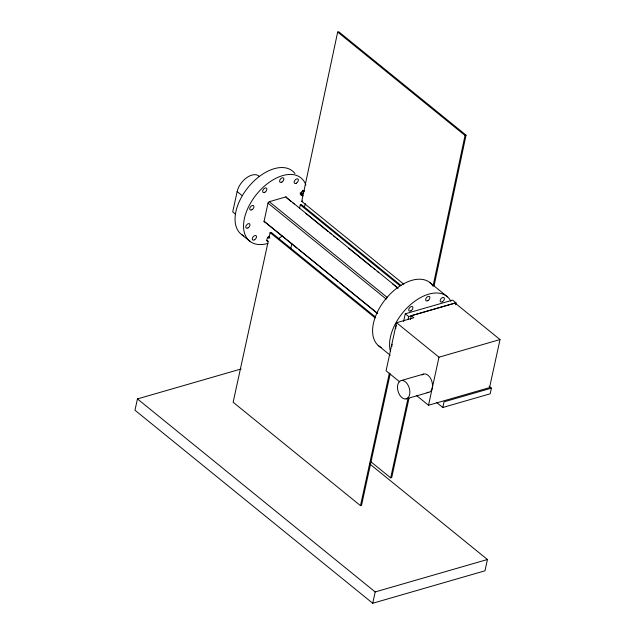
<?xml version="1.0" encoding="UTF-8"?>
<svg xmlns="http://www.w3.org/2000/svg" width="635" height="635" viewBox="0 0 635 635"><rect width="100%" height="100%" fill="white"/><g stroke="black" fill="none" stroke-linecap="round" stroke-linejoin="round"><path stroke-width="0.95" d="M300.807 194L302.935 195.723A1.357 0.802 -50.9 0 1 302.141 194.897L302.379 193.77A1.357 0.802 -50.9 0 1 303.649 192.334L302.236 191.191M403.773 284.21L301.736 201.366L337.669 32.052L338.701 31.75L466.058 135.152L434.086 285.782M433.054 286.083L465.026 135.461L466.058 135.152M241.149 368.959L137.446 398.923L134.977 410.226L372.713 603.25L484.973 570.809L487.442 559.506L369.729 463.931M259.374 176.506A15.613 9.247 -50.9 0 0 247.078 177.419A15.613 9.247 -50.9 0 0 237.149 191.548L232.712 211.899L235.664 214.297M297.116 248.245L264.858 222.052A1.357 0.802 -50.9 0 1 264.073 221.218L268.018 203.129A1.357 0.802 -50.9 0 1 269.296 201.7L285.774 196.937L397.931 287.996M375.483 317.055L271.145 232.339L270.113 232.64L268.883 238.292L267.47 237.141M290.735 248.714L291.79 243.872M299.482 208.613L300.299 204.843L301.331 204.549L401.066 285.528M410.408 319.516L411.25 315.674L413.798 317.738L396.542 322.723L386.064 370.784L399.709 381.865M266.724 240.538L268.145 241.681L233.132 402.257L360.49 505.658L389.382 373.142M390.2 373.809L361.521 505.357L360.49 505.658M403.59 321.469L405.265 313.793L452.644 300.109L456.033 302.863L455.62 304.784M408.027 319.437L408.662 316.555L456.033 302.863M370.729 461.669L390.676 477.861L408.178 397.581M408.996 398.248L391.708 477.568L390.676 477.861M372.713 603.25L375.182 591.939L487.442 559.506M428.514 405.249L438.991 357.195L500.023 339.558L489.537 387.62L428.514 405.249L416.385 395.407M442.793 407.487L444.032 401.836L491.403 388.144L490.172 393.803L442.793 407.487L436.642 402.495M301.736 201.366L302.768 201.057M411.25 315.674L455.017 303.022L500.023 339.558M401.264 380.54L423.601 374.086M406.082 398.915A9.501 5.826 73.9 0 0 407.408 384.056A9.501 5.826 73.9 0 0 397.534 386.215A9.501 5.826 73.9 0 0 406.082 398.915L428.736 392.366M337.669 32.052L465.026 135.461M429.585 282.313L447.532 296.886M302.562 190.309L303.974 191.452M300.966 192.619L302.379 193.77M300.022 193.175L302.141 194.897M300.299 204.843L400.034 285.821M291.163 201.509L286.56 197.771A1.357 0.802 -50.9 0 0 285.774 196.937M292.703 202.755L294.235 204.01M305.76 213.36L328.041 231.45M329.573 232.696L331.113 233.942M333.415 235.815L334.955 237.061M336.486 238.308L338.026 239.554M348.782 248.293L371.824 267.002M373.364 268.248L374.896 269.494M377.206 271.367L378.738 272.613M392.565 283.837L397.947 288.211M269.296 201.7L387.596 297.751M405.265 313.793L408.662 316.555M268.018 203.129L386.318 299.18M489.117 386.286L491.403 388.144M237.149 191.548L242.316 195.739M396.542 322.723L438.991 357.195M264.073 221.218L377.762 313.523M298.656 249.491L337.836 281.305M339.368 282.551L377.007 313.111M270.113 232.64L375.221 317.976M268.494 236.847L269.915 237.99M241.61 234.561L250.095 241.459M378.19 345.448L390.223 355.235M137.446 398.923L375.182 591.939M267.922 243.419A40.719 24.122 -50.9 0 1 243.61 224.044A40.719 24.122 -50.9 0 1 271.963 180.507A40.719 24.122 -50.9 0 1 305.88 185.11M305.427 203.652A40.719 24.122 -50.9 0 1 304.356 206.891M282.162 236.109A40.719 24.122 -50.9 0 1 278.265 238.736M302.673 195.151A2.715 1.611 -50.9 0 1 300.879 193.088A2.715 1.611 -50.9 0 1 304.443 190.913M268.272 241.189A2.715 1.611 -50.9 0 1 266.898 239.292A2.715 1.611 -50.9 0 1 269.613 236.585M243.729 235.879A40.719 24.122 -50.9 0 1 248.388 187.047A40.719 24.122 -50.9 0 1 294.981 173.593M390.509 351.576A40.719 24.122 -50.9 0 1 411.647 303.689A40.719 24.122 -50.9 0 1 450.874 301.236M381.27 347.559A40.719 24.122 -50.9 0 1 386.382 298.18A40.719 24.122 -50.9 0 1 433.022 285.964M392.001 346.408A2.715 1.611 -50.9 0 1 392.136 344.289M395.946 328.216A2.715 1.611 -50.9 0 1 396.565 325.382M422.1 374.999A9.501 5.826 73.9 0 1 431.951 381.643A9.501 5.826 73.9 0 1 427.014 392.343M281.876 182.07A2.715 1.611 -50.9 0 0 283.48 178.022A2.715 1.611 -50.9 0 0 279.821 180.189A2.715 1.611 -50.9 0 0 281.876 182.07M296.331 183.174A2.715 1.611 -50.9 0 0 298.029 179.126A2.715 1.611 -50.9 0 0 294.362 181.189A2.715 1.611 -50.9 0 0 296.331 183.174M254.556 239.792A2.715 1.611 -50.9 0 0 256.135 235.752A2.715 1.611 -50.9 0 0 252.476 237.942A2.715 1.611 -50.9 0 0 254.556 239.792M247.975 227.933A2.715 1.611 -50.9 0 0 249.642 223.885A2.715 1.611 -50.9 0 0 245.975 225.989A2.715 1.611 -50.9 0 0 247.975 227.933M251.984 209.74A2.715 1.611 -50.9 0 0 253.579 205.692A2.715 1.611 -50.9 0 0 249.92 207.867A2.715 1.611 -50.9 0 0 251.984 209.74M264.866 192.262A2.715 1.611 -50.9 0 0 266.541 188.214A2.715 1.611 -50.9 0 0 262.874 190.294A2.715 1.611 -50.9 0 0 264.866 192.262M427.911 300.641A2.715 1.611 -50.9 0 0 429.514 296.593A2.715 1.611 -50.9 0 0 425.855 298.76A2.715 1.611 -50.9 0 0 427.911 300.641M442.365 301.744A2.715 1.611 -50.9 0 0 444.063 297.696A2.715 1.611 -50.9 0 0 440.396 299.76A2.715 1.611 -50.9 0 0 442.365 301.744M410.901 310.832A2.715 1.611 -50.9 0 0 412.575 306.784A2.715 1.611 -50.9 0 0 408.916 308.864A2.715 1.611 -50.9 0 0 410.901 310.832"/></g></svg>
